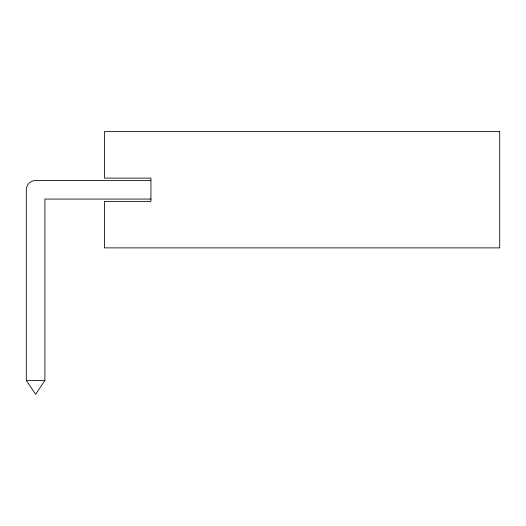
<?xml version="1.0" encoding="UTF-8"?>
<svg xmlns="http://www.w3.org/2000/svg" width="526" height="526" viewBox="0 0 526 526"><rect width="100%" height="100%" fill="white"/><g stroke="black" fill="none" stroke-linecap="round" stroke-linejoin="round"><path stroke-width="0.79" d="M150.929 199.058L44.901 199.058L44.901 380.423L35.604 394.368L26.3 380.423L26.3 189.761A9.304 9.304 0 0 1 35.604 180.457L150.929 180.457M26.3 380.423L44.901 380.423M499.7 131.631L104.424 131.631L104.424 178.13L150.929 178.13L150.929 201.386L104.424 201.386L104.424 247.884L499.7 247.884L499.7 131.631"/></g></svg>
